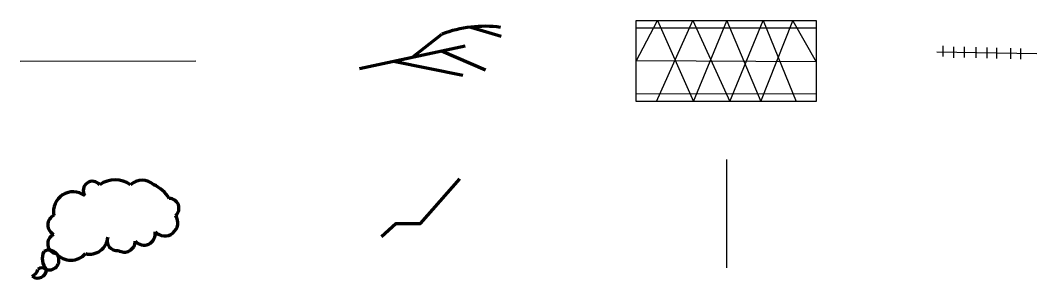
# Model space of a CAD drawing. Header units: metres. Extents: x 2506.5 to 2563.8, y 1361.8 to 1376.4.
import ezdxf

# ---------------------------------------------------------------- set-up
doc = ezdxf.new("R2010")
doc.units = ezdxf.units.M

# ---------------------------------------------------------------- blocks, each defined once
blk = doc.blocks.new('SYM_CRACK_LONG')
blk.add_line((0, 0), (9.903, 0.027))
blk = doc.blocks.new('SYM_CRACK_ALLIGATOR')
at = {"color": 0, "lineweight": 211}
for p, q in [((6.278, 2.335), (7.991, 1.813)), ((2.985, 0.636), (4.644, 1.938)), ((0, 0), (5.97, 1.273)), ((4.629, 0.991), (7.111, -0.072)), ((1.917, 0.405), (5.82, -0.369))]:
    blk.add_line(p, q, dxfattribs=at)
blk.add_arc((7.034, -4.345), 6.722, 82.08334, 110.82697, dxfattribs=at)
blk = doc.blocks.new('SYM_SEEPAGE')
at = {"lineweight": 100}
for centre, radius, start, end in [((3.393, 4.82), 0.523, 39.23696, 213.25189), ((4.664, 3.918), 1.506, 54.95913, 125.04087), ((6.192, 4.389), 1.011, 48.95288, 131.04712), ((2.301, 3.64), 1.107, 53.77332, 191.18714), ((5.812, 3.11), 2.293, 33.64182, 62.90706), ((7.719, 3.829), 0.551, 311.61594, 89.73134), ((1.473, 2.885), 0.599, 115.4585, 244.5415), ((7.46, 3.011), 0.745, 223.41935, 33.02928), ((1.429, 1.823), 0.563, 112.26521, 262.88745), ((6.293, 2.384), 0.636, 220.1002, 10.40126), ((3.23, 2.273), 1.035, 256.89925, 355.42051), ((4.762, 1.984), 0.541, 157.60304, 279.19998), ((5.184, 1.974), 0.622, 237.42064, 0), ((1.475, 0.993), 0.916, 154.41978, 222.83226), ((0.928, 0.892), 0.569, 40.84604, 119.44593), ((0.959, 0.893), 0.546, 253.36865, 42.91377), ((2.177, 1.991), 1.094, 221.58732, 318.41268), ((-0.234, 0.507), 0.559, 294.74854, 347.0434), ((0.311, 0.382), 0.493, 230.89597, 358.60111), ((0.549, 0.057), 0.403, 50.94812, 126.2541)]:
    blk.add_arc(centre, radius, start, end, dxfattribs=at)
blk = doc.blocks.new('SYM_CRACK_DIAG')
at = {"lineweight": 200}
blk.add_lwpolyline([(0, 0), (0.817, 0.735), (2.207, 0.735), (4.413, 3.265)], dxfattribs=at)
blk = doc.blocks.new('SYM_DAMAGE')
for p, q in [((-0.007, 1.872), (10.14, 1.872)), ((0, 0), (1.201, 2.28)), ((1.139, -2.283), (3.195, 2.291)), ((1.201, 2.28), (3.238, -2.277)), ((3.195, 2.291), (5.289, -2.277)), ((3.238, -2.277), (5.11, 2.272)), ((5.11, 2.272), (7.019, -2.277)), ((5.289, -2.277), (7.161, 2.279)), ((7.019, -2.277), (8.823, 2.273)), ((7.161, 2.279), (9.02, -2.277)), ((8.823, 2.273), (10.147, -0.037)), ((-0.007, 0.02), (10.134, -0.031)), ((0.005, -1.857), (10.147, -1.838))]:
    blk.add_line(p, q)
blk.add_lwpolyline([(0, 2.282), (10.15, 2.282), (10.15, -2.282), (0, -2.282)], close=True)
blk = doc.blocks.new('SYM_REBAR')
for p, q in [((0, 0), (5.624, -0.092)), ((0.345, -0.26), (0.348, 0.344)), ((0.949, -0.323), (0.952, 0.281)), ((1.558, -0.319), (1.561, 0.285)), ((2.219, -0.335), (2.222, 0.269)), ((2.827, -0.349), (2.83, 0.255)), ((3.382, -0.362), (3.385, 0.242)), ((4.168, -0.38), (4.171, 0.224)), ((4.722, -0.411), (4.725, 0.193))]:
    blk.add_line(p, q)
blk = doc.blocks.new('SYM_CRACK_TRANS')
blk.add_line((0, 3.057), (0, -3.057))

msp = doc.modelspace()

# ---------------------------------------------------------------- block references
for name, p in [('SYM_DAMAGE', (2541.255, 1374.1)), ('SYM_CRACK_ALLIGATOR', (2525.654, 1373.678)), ('SYM_REBAR', (2558.209, 1374.609)), ('SYM_CRACK_LONG', (2506.537, 1374.088)), ('SYM_CRACK_TRANS', (2546.342, 1365.497)), ('SYM_SEEPAGE', (2507.213, 1361.982)), ('SYM_CRACK_DIAG', (2526.893, 1364.205))]:
    msp.add_blockref(name, p)

doc.saveas('drawing.dxf')
